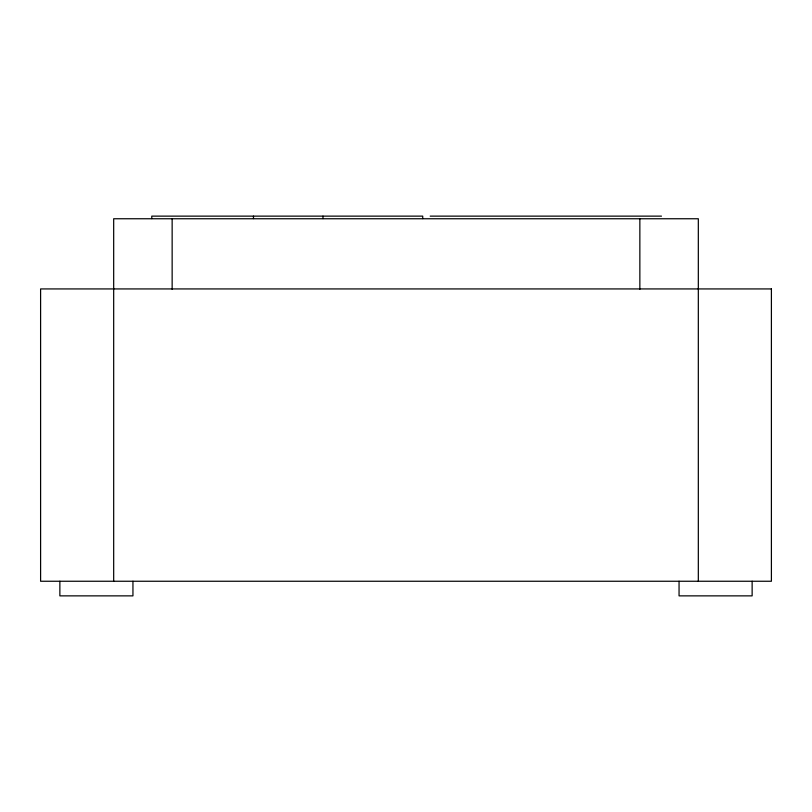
<?xml version="1.0" encoding="UTF-8"?>
<svg xmlns="http://www.w3.org/2000/svg" width="812" height="812" viewBox="0 0 812 812"><rect width="100%" height="100%" fill="white"/><g stroke="black" fill="none" stroke-linecap="round" stroke-linejoin="round"><path stroke-width="1.22" d="M430.187 216.134L661.476 216.134M752.135 581.25L752.135 595.866L679.055 595.866L679.055 581.25M698.32 581.25L698.32 218.753L113.68 218.753L113.68 581.25M639.856 218.753L639.856 289.316M422.727 218.601L422.727 216.134L151.773 216.134L151.773 218.601M322.983 216.134L322.983 218.601M253.476 216.134L253.476 218.601M172.144 218.753L172.144 289.316M132.945 581.25L132.945 595.866L59.865 595.866L59.865 581.25M771.4 288.93L40.6 288.93L40.6 581.25L771.4 581.25L771.4 288.93"/></g></svg>
